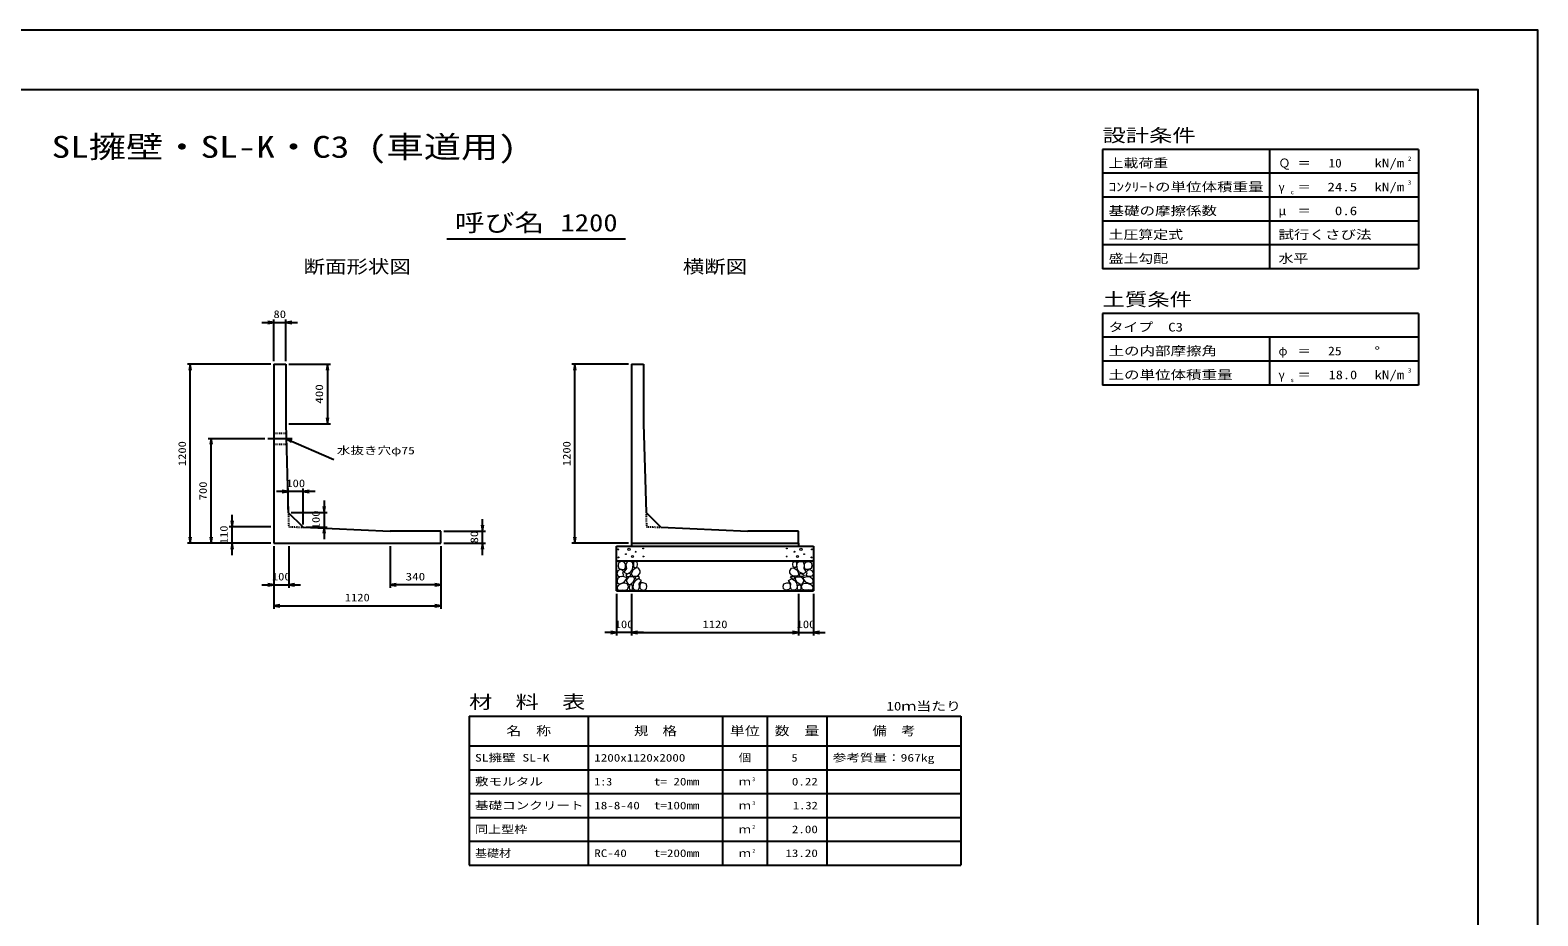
# Model space of a CAD drawing. Units: millimetres at full size. Extents: x 0 to 16820, y 0 to 12931.
# Drawn here: x 6706 to 16820, y 5940 to 11880 of the extents above; entities that cross this region are included whole.
import ezdxf
from ezdxf.enums import TextEntityAlignment as Align

# ---------------------------------------------------------------- set-up
doc = ezdxf.new("R2010")
doc.units = ezdxf.units.MM
doc.linetypes.add('CHAIN', pattern=[18.5, 12, -1.5, 3.5, -1.5])
doc.linetypes.add('DASHED_SPACED', pattern=[12, 6, -6])
for name, color, linetype, lineweight in [('D-BMK', 2, 'CHAIN', 25), ('D-DCR-HCHn', 4, 'Continuous', 9), ('D-MTR-FRAM', 7, 'Continuous', 25), ('D-MTR-LINE', 7, 'Continuous', 25), ('D-STR-DIM', 7, 'Continuous', 25), ('D-STR-STRn', 1, 'Continuous', 25), ('D-STR-TXT', 7, 'Continuous', 25), ('D-TTL', 2, 'Continuous', 25), ('D-TTL-FRAM', 2, 'Continuous', 25), ('D-TTL-LINE', 7, 'Continuous', 25), ('D-TTL-TXT', 7, 'Continuous', 25)]:
    doc.layers.add(name, color=color, linetype=linetype, lineweight=lineweight)
doc.layers.add('D-MTR', color=7, linetype='Continuous')
doc.layers.add('D-MTR-TXT', color=7, linetype='Continuous')
doc.styles.add('ＭＳ ゴシック', font='')
doc.styles.get('ＭＳ ゴシック').set_extended_font_data('MS Gothic')

# ---------------------------------------------------------------- blocks, each defined once
blk = doc.blocks.new('open_arrow')
at = {"color": 0, "linetype": 'Continuous', "lineweight": -2}
blk.add_lwpolyline([(7.5, 1.25), (0, 0), (7.5, -1.25)], dxfattribs=at)

msp = doc.modelspace()

# ---------------------------------------------------------------- linework, layer by layer
at = {"layer": 'D-BMK'}
msp.add_line((8462.899, 9140), (8300, 9140), dxfattribs=at)
at = {"layer": 'D-DCR-HCHn'}
for points in [[(10691.198, 8311.594), (10670.395, 8316.217), (10651.904, 8306.971), (10649.592, 8286.168), (10654.215, 8269.988), (10677.33, 8263.053), (10693.51, 8263.053), (10700.444, 8274.611), (10700.444, 8300.037)], [(10709.69, 8313.906), (10702.756, 8293.102), (10705.067, 8269.988), (10688.887, 8244.562), (10709.69, 8233.005), (10732.805, 8244.562), (10746.673, 8263.053), (10751.296, 8293.102), (10746.673, 8309.283), (10732.805, 8316.217)], [(10753.608, 8309.283), (10753.608, 8281.545), (10765.165, 8274.611), (10776.722, 8281.545), (10779.034, 8297.725), (10776.722, 8311.594), (10760.542, 8316.217)], [(11846.392, 8309.283), (11846.392, 8281.545), (11834.835, 8274.611), (11823.278, 8281.545), (11820.966, 8297.725), (11823.278, 8311.594), (11839.458, 8316.217)], [(11890.31, 8313.906), (11897.244, 8293.102), (11894.933, 8269.988), (11911.113, 8244.562), (11890.31, 8233.005), (11867.195, 8244.562), (11853.327, 8263.053), (11848.704, 8293.102), (11853.327, 8309.283), (11867.195, 8316.217)], [(11908.802, 8311.594), (11929.605, 8316.217), (11948.096, 8306.971), (11950.408, 8286.168), (11945.785, 8269.988), (11922.67, 8263.053), (11906.49, 8263.053), (11899.556, 8274.611), (11899.556, 8300.037)], [(10647.281, 8253.808), (10640.346, 8233.005), (10649.592, 8219.136), (10672.707, 8216.824), (10688.488, 8223.599), (10681.952, 8239.939), (10686.575, 8249.185), (10677.33, 8258.431), (10663.461, 8263.053)], [(10691.155, 8177.009), (10708.277, 8202.692), (10706.137, 8209.112), (10682.594, 8215.533), (10661.192, 8213.393), (10646.21, 8200.551), (10644.07, 8185.57), (10646.21, 8170.588), (10663.332, 8166.308)], [(10714.313, 8233.005), (10702.756, 8223.759), (10707.379, 8216.824), (10723.559, 8216.824), (10730.493, 8219.136), (10735.116, 8228.382), (10728.182, 8235.316)], [(10751.082, 8177.009), (10761.783, 8202.692), (10753.222, 8213.393), (10727.539, 8213.393), (10716.838, 8209.112), (10706.137, 8194.131), (10706.137, 8181.289), (10716.838, 8164.167), (10729.679, 8162.027)], [(10748.985, 8258.431), (10737.427, 8230.693), (10746.673, 8219.136), (10774.411, 8219.136), (10785.968, 8223.759), (10797.525, 8239.939), (10797.525, 8253.808), (10785.968, 8272.299), (10772.099, 8274.611)], [(10787.466, 8125.643), (10793.886, 8144.905), (10791.746, 8166.308), (10806.728, 8189.85), (10787.466, 8200.551), (10766.063, 8189.85), (10753.222, 8172.728), (10748.941, 8144.905), (10753.222, 8129.924), (10766.063, 8123.503)], [(10783.185, 8200.551), (10793.886, 8209.112), (10789.606, 8215.533), (10774.624, 8215.533), (10768.204, 8213.393), (10763.923, 8204.832), (10770.344, 8198.411)], [(11812.534, 8125.643), (11806.114, 8144.905), (11808.254, 8166.308), (11793.272, 8189.85), (11812.534, 8200.551), (11833.937, 8189.85), (11846.778, 8172.728), (11851.059, 8144.905), (11846.778, 8129.924), (11833.937, 8123.503)], [(11851.015, 8258.431), (11862.573, 8230.693), (11853.327, 8219.136), (11825.589, 8219.136), (11814.032, 8223.759), (11802.475, 8239.939), (11802.475, 8253.808), (11814.032, 8272.299), (11827.901, 8274.611)], [(11816.815, 8200.551), (11806.114, 8209.112), (11810.394, 8215.533), (11825.376, 8215.533), (11831.796, 8213.393), (11836.077, 8204.832), (11829.656, 8198.411)], [(11848.918, 8177.009), (11838.217, 8202.692), (11846.778, 8213.393), (11872.461, 8213.393), (11883.162, 8209.112), (11893.863, 8194.131), (11893.863, 8181.289), (11883.162, 8164.167), (11870.321, 8162.027)], [(11885.687, 8233.005), (11897.244, 8223.759), (11892.621, 8216.824), (11876.441, 8216.824), (11869.507, 8219.136), (11864.884, 8228.382), (11871.818, 8235.316)], [(11908.845, 8177.009), (11891.723, 8202.692), (11893.863, 8209.112), (11917.406, 8215.533), (11938.808, 8213.393), (11953.79, 8200.551), (11955.93, 8185.57), (11953.79, 8170.588), (11936.668, 8166.308)], [(11952.719, 8253.808), (11959.654, 8233.005), (11950.408, 8219.136), (11927.293, 8216.824), (11911.512, 8223.599), (11918.048, 8239.939), (11913.425, 8249.185), (11922.67, 8258.431), (11936.539, 8263.053)], [(10699.716, 8123.503), (10714.698, 8129.924), (10718.978, 8151.326), (10710.417, 8166.308), (10695.435, 8170.588), (10676.173, 8168.448), (10654.771, 8159.887), (10644.07, 8147.045), (10644.07, 8132.064), (10650.49, 8123.503), (10676.173, 8125.643)], [(10746.801, 8129.924), (10746.801, 8155.606), (10736.1, 8162.027), (10725.399, 8155.606), (10723.259, 8140.625), (10725.399, 8127.783), (10740.381, 8123.503)], [(10804.588, 8127.783), (10823.85, 8123.503), (10840.972, 8132.064), (10843.112, 8151.326), (10838.831, 8166.308), (10817.429, 8172.728), (10802.447, 8172.728), (10796.027, 8162.027), (10796.027, 8138.484)], [(11795.412, 8127.783), (11776.15, 8123.503), (11759.028, 8132.064), (11756.888, 8151.326), (11761.169, 8166.308), (11782.571, 8172.728), (11797.553, 8172.728), (11803.973, 8162.027), (11803.973, 8138.484)], [(11853.199, 8129.924), (11853.199, 8155.606), (11863.9, 8162.027), (11874.601, 8155.606), (11876.741, 8140.625), (11874.601, 8127.783), (11859.619, 8123.503)], [(11900.284, 8123.503), (11885.302, 8129.924), (11881.022, 8151.326), (11889.583, 8166.308), (11904.565, 8170.588), (11923.827, 8168.448), (11945.229, 8159.887), (11955.93, 8147.045), (11955.93, 8132.064), (11949.51, 8123.503), (11923.827, 8125.643)]]:
    msp.add_lwpolyline(points, close=True, dxfattribs=at)
for centre, radius in [((10650.727, 8397.43), 3), ((10723.336, 8397.43), 7.5), ((10818.131, 8403.481), 3), ((11781.869, 8403.481), 3), ((11876.664, 8397.43), 7.5), ((11949.273, 8397.43), 3), ((10651.869, 8343.919), 3), ((10702.292, 8365.761), 3), ((10746.664, 8349.97), 7.5), ((10767.708, 8381.639), 3), ((10819.273, 8349.97), 3), ((11780.727, 8349.97), 3), ((11832.292, 8381.639), 3), ((11853.336, 8349.97), 7.5), ((11897.708, 8365.761), 3), ((11948.131, 8343.919), 3)]:
    msp.add_circle(centre, radius, dxfattribs=at)
at = {"layer": 'D-MTR-FRAM'}
for p, q in [((9650, 7280), (12950, 7280)), ((9650, 7280), (9650, 6280)), ((12950, 7280), (12950, 6280)), ((9650, 6280), (12950, 6280))]:
    msp.add_line(p, q, dxfattribs=at)
at = {"layer": 'D-MTR-LINE'}
for p, q in [((10450, 7280), (10450, 6280)), ((11350, 7280), (11350, 6280)), ((11650, 7280), (11650, 6280)), ((12050, 7280), (12050, 6280)), ((9650, 7080), (12950, 7080)), ((9650, 6920), (12950, 6920)), ((9650, 6760), (12950, 6760)), ((9650, 6600), (12950, 6600)), ((9650, 6440), (12950, 6440))]:
    msp.add_line(p, q, dxfattribs=at)
at = {"layer": 'D-STR-DIM'}
for p, q in [((8260, 9920), (8500, 9920)), ((8340, 9660), (8340, 9940)), ((8420, 9660), (8420, 9940)), ((8320, 9640), (7760, 9640)), ((7780, 8440), (7780, 9640)), ((8440, 9640), (8720, 9640)), ((8700, 9640), (8700, 9240)), ((10720, 9640), (10340, 9640)), ((10360, 8440), (10360, 9640)), ((8440, 9240), (8720, 9240)), ((8280, 9140), (7900, 9140)), ((7920, 8440), (7920, 9140)), ((8437.226, 8665.711), (8437.226, 8805.711)), ((8537.226, 8565.711), (8537.226, 8805.711)), ((8617.226, 8785.711), (8357.226, 8785.711)), ((8677.226, 8725.711), (8677.226, 8465.711)), ((8060, 8360), (8060, 8630)), ((8457.226, 8645.711), (8697.226, 8645.711)), ((9740, 8360), (9740, 8600)), ((8320, 8550), (8040, 8550)), ((8557.226, 8545.711), (8697.226, 8545.711)), ((9480, 8520), (9760, 8520)), ((8320, 8440), (7760, 8440)), ((8320, 8440), (7900, 8440)), ((8320, 8440), (8040, 8440)), ((8340, 8420), (8340, 8140)), ((8340, 8420), (8340, 8000)), ((8440, 8420), (8440, 8140)), ((9120, 8420), (9120, 8140)), ((9460, 8420), (9460, 8000)), ((9460, 8420), (9460, 8140)), ((9480, 8440), (9760, 8440)), ((10720, 8440), (10340, 8440)), ((8260, 8160), (8520, 8160)), ((9460, 8160), (9120, 8160)), ((10640, 8100), (10640, 7820)), ((10740, 8100), (10740, 7820)), ((10740, 8100), (10740, 7820)), ((11860, 8100), (11860, 7820)), ((11860, 8100), (11860, 7820)), ((11960, 8100), (11960, 7820)), ((8340, 8020), (9460, 8020)), ((10820, 7840), (10560, 7840)), ((10740, 7840), (11860, 7840)), ((11780, 7840), (12040, 7840))]:
    msp.add_line(p, q, dxfattribs=at)
at = {"layer": 'D-STR-STRn'}
for p, q in [((8340, 9640), (8420, 9640)), ((8340, 9640), (8340, 8440)), ((8420, 9640), (8420, 9240)), ((10740, 9640), (10820, 9640)), ((10740, 9640), (10740, 8440)), ((10820, 9640), (10820, 9240)), ((8420, 9240), (8437.226, 8645.711)), ((10820, 9240), (10837.226, 8645.711)), ((8537.226, 8545.711), (8437.226, 8645.711)), ((10937.226, 8545.711), (10837.226, 8645.711)), ((8537.226, 8545.711), (9120, 8520)), ((9460, 8520), (9120, 8520)), ((9460, 8440), (9460, 8520)), ((10937.226, 8545.711), (11520, 8520)), ((11860, 8520), (11520, 8520)), ((11860, 8440), (11860, 8520)), ((8340, 8440), (9460, 8440)), ((10640, 8120), (10640, 8420)), ((10640, 8420), (11960, 8420)), ((10740, 8440), (11860, 8440)), ((10740, 8440), (10740, 8420)), ((11860, 8440), (11860, 8420)), ((11960, 8420), (11960, 8120)), ((10640, 8320), (11960, 8320)), ((10640, 8120), (11960, 8120))]:
    msp.add_line(p, q, dxfattribs=at)
at = {"layer": 'D-STR-STRn', "linetype": 'DASHED_SPACED'}
for p, q in [((8340, 9177.5), (8421.812, 9177.5)), ((8340, 9102.5), (8423.986, 9102.5))]:
    msp.add_line(p, q, dxfattribs=at)
at = {"layer": 'D-STR-STRn', "color": 2, "linetype": 'DASHED_SPACED'}
for p, q in [((8437.226, 8645.711), (8440, 8550)), ((10837.226, 8645.711), (10840, 8550)), ((8440, 8550), (8537.226, 8545.711)), ((10840, 8550), (10937.226, 8545.711))]:
    msp.add_line(p, q, dxfattribs=at)
at = {"layer": 'D-STR-TXT'}
msp.add_line((8422.899, 9140), (8742.899, 9000), dxfattribs=at)
at = {"layer": 'D-TTL'}
for points in [[(0, 0), (16820, 0), (16820, 11880), (0, 11880)], [(400, 400), (16420, 400), (16420, 11480), (400, 11480)]]:
    msp.add_lwpolyline(points, close=True, dxfattribs=at)
at = {"layer": 'D-TTL-FRAM'}
for p, q in [((16020, 11080), (13900, 11080)), ((13900, 11080), (13900, 10280)), ((16020, 11080), (16020, 10280)), ((16020, 10280), (13900, 10280)), ((16020, 9980), (13900, 9980)), ((13900, 9980), (13900, 9500)), ((16020, 9980), (16020, 9500)), ((16020, 9500), (13900, 9500))]:
    msp.add_line(p, q, dxfattribs=at)
at = {"layer": 'D-TTL-LINE'}
for p, q in [((15020, 11080), (15020, 10280)), ((16020, 10920), (13900, 10920)), ((16020, 10760), (13900, 10760)), ((16020, 10600), (13900, 10600)), ((16020, 10440), (13900, 10440)), ((16020, 9820), (13900, 9820)), ((15020, 9820), (15020, 9500)), ((16020, 9660), (13900, 9660))]:
    msp.add_line(p, q, dxfattribs=at)
at = {"layer": 'D-TTL-TXT'}
msp.add_line((9500, 10480), (10700, 10480), dxfattribs=at)

# ---------------------------------------------------------------- block references
at = {"layer": 'D-STR-DIM', "xscale": 5.33, "yscale": 5.33}
for p, rotation in [((8340, 9920), 180), ((7780, 9640), 270), ((8700, 9640), 270), ((10360, 9640), 270), ((8700, 9240), 90), ((7920, 9140), 270), ((8437.226, 8785.711), 180), ((8677.226, 8645.711), 90), ((8060, 8550), 90), ((8677.226, 8545.711), 270), ((9740, 8520), 90), ((7780, 8440), 90), ((7920, 8440), 90), ((8060, 8440), 270), ((9740, 8440), 270), ((10360, 8440), 90), ((8340, 8160), 180), ((9460, 8160), 180), ((9460, 8020), 180), ((10640, 7840), 180), ((11860, 7840), 180), ((11860, 7840), 180)]:
    msp.add_blockref('open_arrow', p, dxfattribs=dict(at, rotation=rotation))
for p in [(8420, 9920), (8537.226, 8785.711), (8440, 8160), (9120, 8160), (8340, 8020), (10740, 7840), (10740, 7840), (11960, 7840)]:
    msp.add_blockref('open_arrow', p, dxfattribs=at)
at = {"layer": 'D-STR-TXT', "xscale": 5.33, "yscale": 5.33, "rotation": 336.4}
msp.add_blockref('open_arrow', (8422.899, 9140), dxfattribs=at)

# ---------------------------------------------------------------- texts
at = {"layer": 'D-MTR', "style": 'ＭＳ ゴシック', "width": 1.3}
msp.add_text('材\u3000料\u3000表', height=87.98, dxfattribs=at).set_placement((9650, 7304), align=Align.BOTTOM_LEFT)
at = {"layer": 'D-MTR', "style": 'ＭＳ ゴシック', "width": 1.25}
msp.add_text('10ｍ当たり', height=58.65, dxfattribs=at).set_placement((12950, 7299.333), align=Align.BOTTOM_RIGHT)
at = {"layer": 'D-MTR-TXT', "style": 'ＭＳ ゴシック'}
for s, height, width, p in [('名\u3000称', 58.65, 1.25, (10050, 7180)), ('規\u3000格', 58.65, 1.2, (10900, 7180)), ('単位', 58.65, 1.25, (11500, 7180)), ('数\u3000量', 58.65, 1.25, (11850, 7180)), ('備\u3000考', 58.65, 1.2, (12500, 7180)), ('個', 51.32, 1.2, (11500, 7000)), ('ｍ', 51.32, 1.15, (11500, 6840)), ('ｍ', 51.32, 1.15, (11500, 6680)), ('ｍ', 51.32, 1.15, (11500, 6520)), ('ｍ', 51.32, 1.15, (11500, 6360))]:
    msp.add_text(s, height=height, dxfattribs=dict(at, width=width)).set_placement(p, align=Align.MIDDLE_CENTER)
for s, width, p in [('SL擁壁 SL-K', 1.3, (9690, 7000)), ('1200x1120x2000', 1.25, (10490, 7000)), ('参考質量：967kg', 1.3, (12090, 7000)), ('敷モルタル', 1.3, (9690, 6840)), ('1:3', 1.15, (10490, 6840)), ('t= 20mm', 1.25, (10890, 6840)), ('基礎コンクリート', 1.3, (9690, 6680)), ('18-8-40', 1.25, (10490, 6680)), ('t=100mm', 1.25, (10890, 6680)), ('同上型枠', 1.25, (9690, 6520)), ('基礎材', 1.15, (9690, 6360)), ('RC-40', 1.25, (10490, 6360)), ('t=200mm', 1.25, (10890, 6360))]:
    msp.add_text(s, height=51.32, dxfattribs=dict(at, width=width)).set_placement(p, align=Align.MIDDLE_LEFT)
for s, width, p in [('5', 1.15, (11853.553, 7000)), ('0.22', 1.25, (11990, 6840)), ('1.32', 1.2, (11990, 6680)), ('2.00', 1.25, (11990, 6520)), ('13.20', 1.25, (11990, 6360))]:
    msp.add_text(s, height=51.32, dxfattribs=dict(at, width=width)).set_placement(p, align=Align.MIDDLE_RIGHT)
at = {"layer": 'D-MTR-TXT', "style": 'ＭＳ ゴシック', "width": 1.15}
for s, p in [('3', (11550, 6835.333)), ('3', (11550, 6675.333)), ('2', (11550, 6515.333)), ('2', (11550, 6355.333))]:
    msp.add_text(s, height=25.66, dxfattribs=at).set_placement(p, align=Align.BOTTOM_LEFT)
at = {"layer": 'D-STR-DIM', "style": 'ＭＳ ゴシック'}
for s, width, p in [('80', 1.2, (8380, 9975)), ('100', 1.2, (8487.226, 8840.711)), ('100', 1.2, (8390, 8215)), ('340', 1.25, (9290, 8215)), ('1120', 1.2, (8900, 8075)), ('100', 1.2, (10690, 7895)), ('1120', 1.2, (11300, 7895)), ('100', 1.2, (11910, 7895))]:
    msp.add_text(s, height=51.32, dxfattribs=dict(at, width=width)).set_placement(p, align=Align.MIDDLE_CENTER)
for s, width, p in [('400', 1.25, (8645, 9440)), ('1200', 1.2, (7725, 9040)), ('1200', 1.2, (10305, 9040)), ('700', 1.2, (7865, 8790)), ('100', 1.2, (8622.226, 8595.711)), ('110', 1.2, (8005, 8495)), ('80', 1.2, (9685, 8480))]:
    msp.add_text(s, height=51.32, rotation=90, dxfattribs=dict(at, width=width)).set_placement(p, align=Align.MIDDLE_CENTER)
at = {"layer": 'D-STR-TXT', "style": 'ＭＳ ゴシック', "width": 1.3}
msp.add_text('水抜き穴φ75', height=51.32, dxfattribs=at).set_placement((8762.899, 9020), align=Align.BOTTOM_LEFT)
at = {"layer": 'D-TTL-TXT', "style": 'ＭＳ ゴシック'}
for s, height, width, p in [('設計条件', 87.98, 1.3, (13900, 11104)), ('上載荷重', 58.65, 1.25, (13940, 10941.333)), ('2', 29.33, 1.15, (15948, 10994.667)), ('＝', 58.65, 1.1, (15208, 10941.333)), ('kN/m', 58.65, 1.25, (15724, 10941.333)), ('ｺﾝｸﾘｰﾄの単位体積重量', 58.65, 1.3, (13940, 10781.333)), ('γ', 58.65, 0.95, (15080, 10781.333)), ('＝', 58.65, 1.1, (15208, 10781.333)), ('kN/m', 58.65, 1.25, (15724, 10781.333)), ('3', 29.33, 1.15, (15948, 10834.667)), ('c', 29.33, 1.2, (15160, 10770.667)), ('基礎の摩擦係数', 58.65, 1.3, (13940, 10621.333)), ('μ', 58.65, 1.05, (15080, 10621.333)), ('＝', 58.65, 1.1, (15208, 10621.333)), ('土圧算定式', 58.65, 1.25, (13940, 10461.333)), ('試行くさび法', 58.65, 1.3, (15080, 10461.333)), ('盛土勾配', 58.65, 1.25, (13940, 10301.333)), ('水平', 58.65, 1.25, (15080, 10301.333)), ('土質条件', 87.98, 1.25, (13900, 10004)), ('タイプ\u3000C3', 58.65, 1.25, (13940, 9841.333)), ('土の内部摩擦角', 58.65, 1.3, (13940, 9681.333)), ('＝', 58.65, 1.1, (15208, 9681.333)), ('°', 58.65, 1.25, (15724, 9681.333)), ('3', 29.33, 1.15, (15948, 9574.667)), ('土の単位体積重量', 58.65, 1.3, (13940, 9521.333)), ('γ', 58.65, 0.95, (15080, 9521.333)), ('s', 29.33, 1.15, (15160, 9510.667)), ('＝', 58.65, 1.1, (15208, 9521.333)), ('kN/m', 58.65, 1.25, (15724, 9521.333))]:
    msp.add_text(s, height=height, dxfattribs=dict(at, width=width)).set_placement(p, align=Align.BOTTOM_LEFT)
for s, height, width, p in [('SL擁壁・SL-K・C3 (車道用)', 146.6, 1.25, (8410, 10980)), ('呼び名', 117.3, 1.25, (9855, 10495)), ('1200', 117.3, 1.2, (10455, 10495)), ('断面形状図', 87.98, 1.2, (8900, 10224)), ('横断図', 87.98, 1.2, (11300, 10224))]:
    msp.add_text(s, height=height, dxfattribs=dict(at, width=width)).set_placement(p, align=Align.BOTTOM_CENTER)
for s, p in [('Ｑ', (15080, 10941.333)), ('φ', (15080, 9681.333))]:
    msp.add_text(s, height=58.65, dxfattribs=at).set_placement(p, align=Align.BOTTOM_LEFT)
for s, width, p in [('10', 1.1, (15504, 10941.333)), ('24.5', 1.25, (15608, 10781.333)), ('0.6', 1.25, (15608, 10621.333)), ('25', 1.15, (15504, 9681.333)), ('18.0', 1.2, (15608, 9521.333))]:
    msp.add_text(s, height=58.65, dxfattribs=dict(at, width=width)).set_placement(p, align=Align.BOTTOM_RIGHT)

doc.saveas('drawing.dxf')
